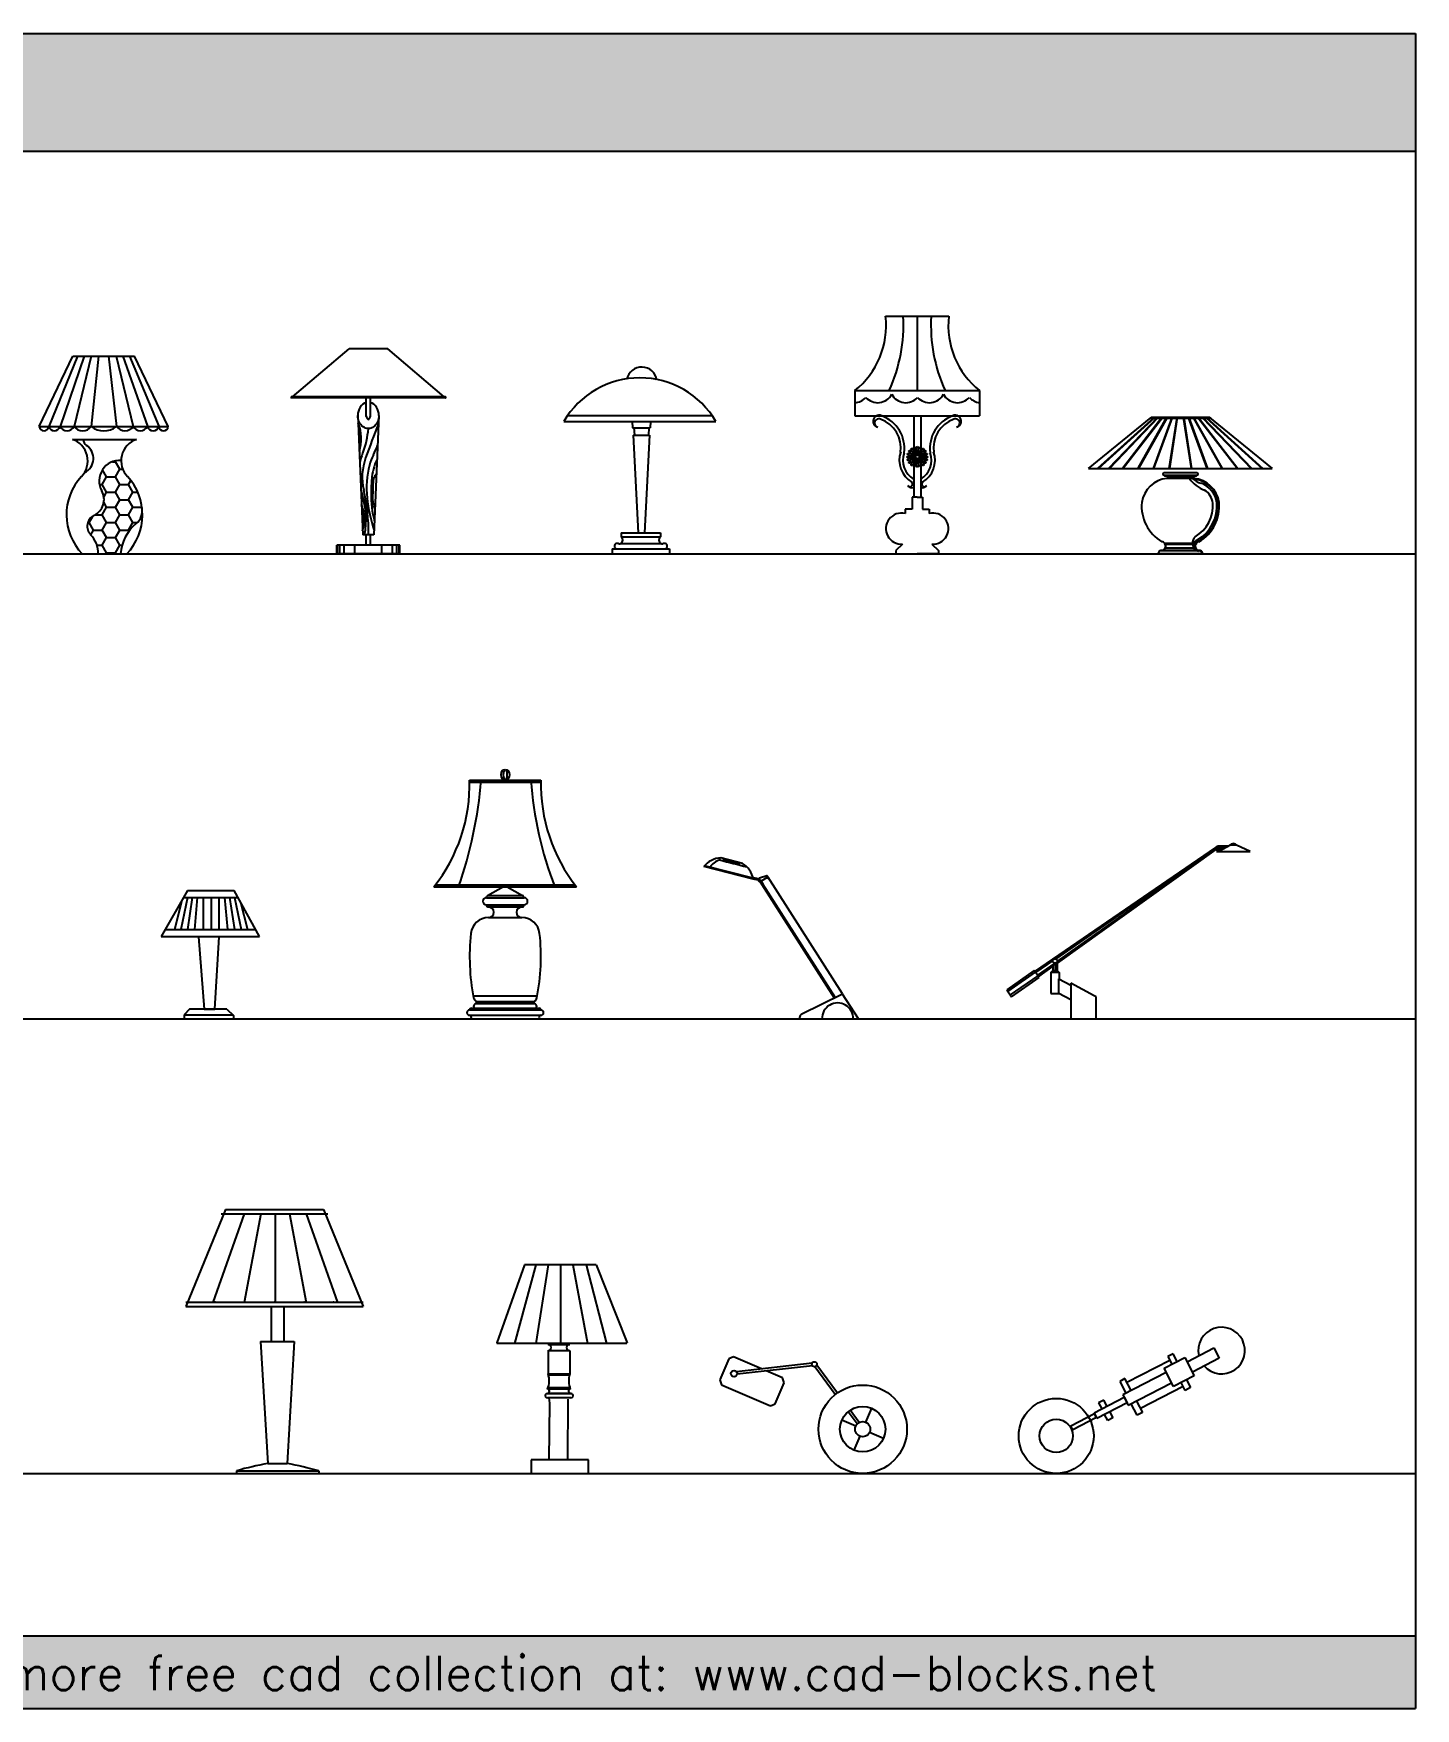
# Model space of a CAD drawing. Header units: millimetres. Extents: x 1445 to 13438, y 11474 to 16249.
# Drawn here: x 9498 to 13438, y 11474 to 16249 of the extents above; entities that cross this region are included whole.
import ezdxf

# ---------------------------------------------------------------- set-up
doc = ezdxf.new("R2010")
doc.units = ezdxf.units.MM
doc.linetypes.add('ACAD_ISO02W100', pattern=[15, 12, -3])
doc.layers.add('www.cad-blocks.net', color=7, linetype='Continuous')
doc.styles.get("Standard").update_dxf_attribs({"font": 'arial.ttf'})

# ---------------------------------------------------------------- blocks, each defined once
blk = doc.blocks.new('A$C254C206D')
for p, q in [((0, 363.6), (96.2, 563.6)), ((109.3, 563.6), (27.2, 363.6)), ((128.1, 563.6), (59.3, 363.6)), ((96.2, 563.6), (271.5, 563.6)), ((147.7, 563.6), (99.5, 363.6)), ((169.2, 563.6), (147.7, 363.6)), ((197.8, 563.6), (220, 363.7)), ((219.2, 563.7), (268.2, 363.9)), ((238.8, 563.8), (308.4, 364.1)), ((257.6, 563.9), (340.6, 364.2)), ((367.8, 363.6), (271.5, 563.6)), ((0, 363.6), (367.8, 363.6)), ((94.8, 326.7), (277.2, 326.7)), ((192.2, 219.8), (180.3, 240.4)), ((208.5, 263.1), (217.2, 263.1)), ((217.2, 263.1), (218.8, 266)), ((229.7, 241.4), (217.2, 263.1)), ((217.2, 219.8), (229.7, 241.4)), ((229.7, 241.4), (238.3, 241.4)), ((171.7, 198.1), (179.7, 198.1)), ((179.7, 198.1), (192.2, 219.8)), ((192.2, 176.5), (179.7, 198.1)), ((192.2, 219.8), (217.2, 219.8)), ((229.7, 198.1), (217.2, 219.8)), ((217.2, 176.5), (229.7, 198.1)), ((229.7, 198.1), (254.7, 198.1)), ((254.7, 198.1), (261.2, 209.5)), ((267.2, 176.5), (254.7, 198.1)), ((192.2, 133.2), (184, 147.3)), ((184.1, 162.5), (192.2, 176.5)), ((192.2, 176.5), (217.2, 176.5)), ((229.7, 154.8), (217.2, 176.5)), ((217.2, 133.2), (229.7, 154.8)), ((229.7, 154.8), (254.7, 154.8)), ((254.7, 154.8), (267.2, 176.5)), ((267.2, 133.2), (254.7, 154.8)), ((267.2, 176.5), (280.8, 176.5)), ((142.2, 89.9), (152.8, 108.3)), ((158.8, 111.5), (179.7, 111.5)), ((179.7, 111.5), (192.2, 133.2)), ((192.2, 89.9), (179.7, 111.5)), ((192.2, 133.2), (217.2, 133.2)), ((229.7, 111.5), (217.2, 133.2)), ((217.2, 89.9), (229.7, 111.5)), ((229.7, 111.5), (254.7, 111.5)), ((254.7, 111.5), (267.2, 133.2)), ((267.2, 89.9), (254.7, 111.5)), ((267.2, 133.2), (292.9, 133.2)), ((292.2, 133.2), (292.8, 134.3)), ((293.2, 131.4), (292.2, 133.2)), ((138.5, 89.9), (142.2, 89.9)), ((154.7, 68.2), (142.2, 89.9)), ((146.8, 54.6), (154.7, 68.2)), ((154.7, 68.2), (179.7, 68.2)), ((179.7, 68.2), (192.2, 89.9)), ((192.2, 46.6), (179.7, 68.2)), ((192.2, 89.9), (217.2, 89.9)), ((229.7, 68.2), (217.2, 89.9)), ((217.2, 46.6), (229.7, 68.2)), ((229.7, 68.2), (254.7, 68.2)), ((254.7, 68.2), (267.2, 89.9)), ((256.2, 65.6), (254.7, 68.2)), ((267.2, 89.9), (280.1, 89.9)), ((122.3, 0.3), (249.7, 0.3)), ((164.5, 24.9), (179.7, 24.9)), ((179.7, 24.9), (192.2, 46.6)), ((192.2, 3.3), (179.7, 24.9)), ((190.4, 0.3), (192.2, 3.3)), ((192.2, 46.6), (217.2, 46.6)), ((192.2, 3.3), (217.2, 3.3)), ((229.7, 24.9), (217.2, 46.6)), ((217.2, 3.3), (229.7, 24.9)), ((218.9, 0.3), (217.2, 3.3)), ((229.7, 24.9), (236, 24.9))]:
    blk.add_line(p, q)
at = {"linetype": 'ACAD_ISO02W100'}
for p, q in [((294.4, 110), (294.4, 110)), ((291.6, 80), (291.2, 80))]:
    blk.add_line(p, q, dxfattribs=at)
for centre, radius, start, end in [((13.6, 364.9), 13.7, 185.4457, 354.5543), ((43.3, 367.8), 16.6, 194.8907, 345.1093), ((79.4, 373.7), 22.5, 206.827, 333.173), ((123.6, 380.9), 29.7, 215.7359, 324.2641), ((184, 410.5), 59.3, 232.3578, 307.6422), ((244.1, 380.5), 29.3, 214.9367, 325.5443), ((288.3, 373.4), 22.2, 205.2838, 335.1972), ((324.5, 367.7), 16.4, 192.5418, 347.9391), ((354.2, 364.8), 13.6, 182.5515, 357.9295), ((73.8, 265.6), 64.6, 315.9484, 71.0715), ((144.3, 325.3), 18.5, 175.528, 237.3581), ((110.4, 272.4), 44.3, 294.9508, 57.3581), ((298.2, 265.6), 64.6, 108.9285, 224.0516), ((229.4, 208.3), 58.6, 85.844, 209.2964), ((238.6, 111.7), 161, 137.3329, 223.7702), ((133.4, 111.7), 161, 316.2298, 42.6671), ((134.8, 155.3), 49.9, 295.7731, 29.2964), ((171.6, 79), 34.8, 115.7731, 223.9557), ((246.7, 123.2), 47.2, 309.045, 10.1092), ((90.5, 0.8), 77.9, 359.4113, 43.9557), ((352.8, -7.6), 121.3, 129.045, 176.2468)]:
    blk.add_arc(centre, radius, start, end)
blk = doc.blocks.new('A$C08347B28')
for p, q in [((4.3, 448), (165.7, 585)), ((275.8, 585), (165.7, 585)), ((437.2, 448), (275.8, 585)), ((440.7, 448), (0.7, 448)), ((440.7, 445), (0.7, 445)), ((214.7, 392.5), (214.7, 445)), ((226.7, 392.5), (226.7, 445)), ((190.7, 395), (204.7, 55)), ((250.7, 395), (236.7, 55)), ((236.7, 55), (204.7, 55)), ((214.7, 25), (214.7, 55)), ((226.7, 25), (226.7, 55)), ((310.7, 25), (130.7, 25)), ((130.7, 0), (130.7, 25)), ((310.7, 0), (130.7, 0)), ((132.9, 0), (132.9, 25)), ((139.2, 0), (139.2, 25)), ((151.7, 0), (151.7, 25)), ((182.5, 0), (182.5, 25)), ((259, 0), (259, 25)), ((289.8, 0), (289.8, 25)), ((302.3, 0), (302.3, 25)), ((308.5, 0), (308.5, 25)), ((310.7, 0), (310.7, 25))]:
    blk.add_line(p, q)
for centre, radius, start, end in [((1.9, 446.5), 1.89, 127.408, 232.592), ((439.6, 446.5), 1.89, 307.408, 52.592), ((439.6, 446.5), 1.89, 307.408, 52.592), ((225.9, 393.3), 11.1, 183.9862, 230.6151), ((220.7, 386.5), 2.67, 223.354, 311.4846), ((215.6, 393.3), 11.1, 308.0113, 356.0138), ((83.5, 328.2), 117.1, 342.2282, 22.4876), ((-17.7, 375), 239, 338.426, 355.8864), ((4731.9, -1374), 4810.2, 158.7164, 159.9609), ((351.8, 228.8), 158.5, 158.426, 168.905), ((-72.6, 436.6), 344.2, 333.4202, 338.2998), ((364.6, 219), 161.4, 159.9609, 193.095), ((462.8, 188.7), 247.3, 164.8285, 186.6266), ((376, 212.2), 157.4, 153.4202, 164.8285), ((373.3, 204), 143.4, 152.9681, 176.4575), ((1192.3, 153.3), 964, 176.4575, 178.8307), ((385.1, 229), 191.7, 194.6151, 198.1467), ((-12.8, 98.6), 227, 348.9265, 18.1467), ((-314.8, 60.9), 536.1, 359.3658, 13.095), ((705.9, 216.9), 492.1, 186.6266, 197.7426), ((512, 167.1), 283.5, 178.8307, 195.1454), ((-3.4, 70.2), 216.6, 13.9389, 19.1274), ((110.3, 98.4), 99.4, 341.0039, 13.9389)]:
    blk.add_arc(centre, radius, start, end)
for start_param, end_param in [(3.342951, 4.712389), (7.853982, 9.22342)]:
    blk.add_ellipse((220.7, 395), major_axis=(0, -37.2), ratio=0.807071, start_param=start_param, end_param=end_param)
at = {"extrusion": (0, 0, -1)}
blk.add_ellipse((220.7, 395), major_axis=(0, 37.2), ratio=0.807071, start_param=1.570796, end_param=4.712389, dxfattribs=at)
blk.add_spline([(239.7, 127.7), (234.4, 148.4), (234.8, 190.9), (237.4, 217.7), (243.9, 229.2)], degree=3)
blk = doc.blocks.new('A$C781E69C9')
for p, q in [((12.2, 394.6), (421.3, 394.6)), ((0, 377.9), (433.5, 377.9)), ((195.3, 377.5), (196.3, 360)), ((196.3, 360), (245.9, 360)), ((197.6, 339), (244.7, 339)), ((197.6, 339), (212, 60.5)), ((199.6, 360.5), (201.5, 339.2)), ((244.7, 339), (230.2, 60.5)), ((242.7, 360.1), (241.5, 338.8)), ((246.9, 377.5), (245.9, 360)), ((163.8, 60.6), (163.8, 48.6)), ((163.8, 60.5), (275.7, 60.5)), ((163.8, 48.6), (275.7, 48.6)), ((275.7, 60.6), (275.7, 48.6)), ((137.8, 14.3), (301.6, 14.3)), ((137.8, 14.3), (137.8, 0)), ((162.9, 30.3), (276.6, 30.3)), ((301.6, 14.3), (301.6, 0))]:
    blk.add_line(p, q)
at = {"linetype": 'Continuous'}
for centre, radius, start, end in [((222.5, 489.6), 43.5, 8.0747, 168.988), ((216.8, 251.3), 251, 30.2863, 149.7137)]:
    blk.add_arc(centre, radius, start, end, dxfattribs=at)
for centre, radius, start, end in [((157.1, 39.8), 11.1, 271.3578, 53.1361), ((282.3, 39.8), 11.1, 126.8639, 268.6422), ((152.4, 22.3), 8.05, 51.9764, 274.9229), ((287, 22.3), 8.05, 265.0771, 128.0236)]:
    blk.add_arc(centre, radius, start, end)
blk = doc.blocks.new('A$C2704570B')
at = {"linetype": 'ByBlock'}
for p, q in [((87.7, 677.8), (267.7, 677.8)), ((177.7, 677.8), (177.7, 465.8)), ((0, 465.8), (0, 393.8)), ((0, 465.8), (355.4, 465.8)), ((355.4, 465.8), (355.4, 393.8)), ((0, 393.8), (355.4, 393.8)), ((167.7, 393.8), (167.7, 161.8)), ((187.7, 393.8), (187.7, 161.8)), ((163, 161.8), (163, 128)), ((177.7, 161.8), (163, 161.8)), ((177.7, 161.8), (192.4, 161.8)), ((192.4, 161.8), (192.4, 128)), ((143.3, 128), (143.3, 115.3)), ((163, 128), (143.3, 128)), ((192.4, 128), (212.1, 128)), ((212.1, 128), (212.1, 115.3)), ((136.2, 28.1), (116.5, 9.8)), ((116.5, 9.8), (116.5, 0)), ((116.5, 0), (177.7, 0)), ((238.9, 0), (177.7, 0)), ((219.2, 28.1), (238.9, 9.8)), ((238.9, 9.8), (238.9, 0))]:
    blk.add_line(p, q, dxfattribs=at)
blk.add_circle((178.3, 276.9), 5.18, dxfattribs=at)
for centre, radius, start, end in [((-149.3, 651.7), 238.4, 308.7706, 6.2807), ((-311.1, 652.7), 449.6, 335.4395, 3.1987), ((666.5, 652.7), 449.6, 176.8013, 204.5605), ((504.7, 651.7), 238.4, 173.7193, 231.2294), ((-2.5, 476.6), 45.2, 273.1151, 318.3363), ((65.1, 476.6), 45.2, 221.6637, 332.1512), ((145.1, 476.6), 45.2, 207.8488, 318.3363), ((212.7, 476.6), 45.2, 221.6637, 332.1512), ((292.6, 476.6), 45.2, 207.8488, 318.3363), ((360.2, 476.6), 45.2, 221.6637, 263.8788), ((69.1, 378.5), 17.2, 62.501, 258.5021), ((68.4, 373.4), 12.1, 64.9404, 256.5694), ((43.3, 301.8), 87.9, 352.0988, 69.8912), ((43.3, 301.8), 97.9, 352.0988, 69.8912), ((312, 301.8), 97.9, 110.1088, 187.9012), ((312, 301.8), 87.9, 110.1088, 187.9012), ((286.3, 378.5), 17.2, 281.4979, 117.499), ((286.9, 373.4), 12.1, 283.4306, 115.0596), ((199.8, 267.7), 73, 160.8442, 239.3105), ((199.8, 267.7), 63, 160.8442, 239.3105), ((155.6, 267.7), 63, 300.6895, 19.1558), ((155.6, 267.7), 73, 300.6895, 19.1558), ((157, 199.5), 7.77, 212.5763, 43.9567), ((164, 206.1), 17.3, 218.4635, 282.4724), ((191.4, 206.1), 17.3, 257.5276, 321.5365), ((198.4, 199.5), 7.77, 136.0433, 327.4237), ((132.7, 72.3), 44.3, 76.1933, 274.5803), ((222.7, 72.3), 44.3, 265.4197, 103.8067)]:
    blk.add_arc(centre, radius, start, end, dxfattribs=at)
for centre, major_axis in [((161.7, 282.3), (-11.7, 3.8)), ((164.2, 287.1), (-9.95, 7.23)), ((168, 291), (-7.23, 9.95)), ((172.9, 293.5), (-3.8, 11.7)), ((178.3, 294.3), (0, 12.3)), ((183.7, 293.5), (3.8, 11.7)), ((188.6, 291), (7.23, 9.95)), ((192.4, 287.1), (9.95, 7.23)), ((194.9, 282.3), (11.7, 3.8)), ((160.8, 276.9), (-12.3, 0)), ((161.7, 271.5), (-11.7, -3.8)), ((164.2, 266.6), (-9.95, -7.23)), ((168, 262.7), (-7.23, -9.95)), ((172.9, 260.3), (-3.8, -11.7)), ((178.3, 259.4), (0, -12.3)), ((183.7, 260.3), (3.8, -11.7)), ((188.6, 262.7), (7.23, -9.95)), ((192.4, 266.6), (9.95, -7.23)), ((194.9, 271.5), (11.7, -3.8)), ((195.8, 276.9), (12.3, 0))]:
    blk.add_ellipse(centre, major_axis=major_axis, ratio=0.263155, dxfattribs=at)
blk = doc.blocks.new('A$C30AF2109')
for p, q in [((0, 162.8), (119.2, 259.7)), ((124.8, 259.7), (17.7, 162.8)), ((125.5, 258.9), (19.2, 162.8)), ((131.5, 259.7), (38.5, 162.8)), ((132.2, 259), (39.9, 162.8)), ((139.9, 259.7), (65, 162.8)), ((140.7, 259), (66.3, 162.8)), ((148.6, 260.2), (94.1, 163.3)), ((149.5, 259.7), (95, 162.8)), ((233.3, 257.6), (116.7, 257.6)), ((232.7, 258.2), (117.3, 258.2)), ((230.9, 259.7), (119.2, 259.7)), ((158.4, 259.7), (123, 162.8)), ((159.4, 259.3), (124.1, 162.8)), ((168.1, 259.7), (153.2, 162.8)), ((169.1, 259.5), (154.2, 162.8)), ((180.3, 259.5), (195.1, 162.6)), ((181.3, 259.7), (196.1, 162.8)), ((190, 259.3), (225.4, 162.4)), ((190.9, 259.7), (226.3, 162.8)), ((199, 259.2), (253.5, 162.3)), ((199.9, 259.7), (254.3, 162.8)), ((208.6, 259), (283.6, 162.2)), ((209.4, 259.7), (284.3, 162.8)), ((217.2, 259), (310.1, 162.1)), ((217.9, 259.7), (310.9, 162.8)), ((223.9, 258.9), (331, 162)), ((224.5, 259.7), (331.7, 162.8)), ((350, 162.8), (230.9, 259.7)), ((0, 162.8), (349.3, 162.8)), ((143.9, 154.6), (206.1, 154.6)), ((143.9, 149.6), (206.1, 149.6)), ((144.9, 148.6), (205.2, 148.6)), ((200.5, 143.7), (149.5, 143.7)), ((200.5, 144.7), (150.4, 144.7)), ((217.1, 0), (132.9, 0)), ((136.6, 6.5), (213.4, 6.5)), ((141.7, 7), (208.3, 7)), ((144.9, 20.3), (205.1, 20.3)), ((145.4, 18.8), (204.6, 18.8)), ((146.3, 11.5), (203.8, 11.5)), ((146.5, 12), (203.6, 12))]:
    blk.add_line(p, q)
for centre, radius, start, end in [((154.7, 90.2), 53.8, 95.5359, 171.4779), ((143.9, 152.1), 2.52, 90, 270), ((144.9, 149.1), 0.504, 90, 270), ((150.4, 144.2), 0.504, 90, 270), ((145.9, 148.5), 6, 320.6246, 0.7137), ((240, 176.3), 58, 214.2502, 250.7916), ((232.8, 188.6), 57.4, 231.488, 250.8996), ((204.1, 148.5), 6, 179.2863, 219.3754), ((212, 169.7), 28.6, 245.6152, 260.9603), ((200.5, 144.2), 0.504, 270, 90), ((195.4, 90.2), 53.8, 8.5221, 84.4641), ((195.4, 90.2), 52.7, 8.5221, 79.7759), ((205.2, 149.1), 0.504, 270, 90), ((206.1, 152.1), 2.52, 270, 90), ((199.7, 92), 44.7, 7.1493, 71.1991), ((180.3, 91.2), 79.1, 174.9362, 239.2522), ((169.8, 91.2), 67, 299.4727, 4.9577), ((169.8, 91.2), 74.5, 300.8903, 4.9577), ((169.8, 91.2), 78, 300.7478, 5.0638), ((169.8, 91.2), 79.1, 300.7478, 5.0638), ((202.7, 92.8), 34, 6.2048, 57.6999), ((215.8, 20.5), 18, 136.5095, 228.3975), ((138.7, 1), 5.88, 72.2362, 189.9863), ((138.5, 14.9), 8.48, 40.3135, 80.7076), ((138.5, 14.9), 8.48, 283.8255, 27.421), ((145.6, 19.7), 0.925, 133.3638, 280.8927), ((212.2, 16.3), 11.7, 110.9561, 235.2184), ((211.6, 14.9), 9.49, 99.2924, 256.1745), ((211.6, 14.9), 8.48, 99.2924, 256.1745), ((204.5, 19.7), 0.925, 259.1073, 46.6362), ((211.3, 1), 5.88, 350.0137, 107.7638), ((211.3, 1), 4.87, 350.0137, 107.7638)]:
    blk.add_arc(centre, radius, start, end)
blk = doc.blocks.new('A$C4A2A3D5E')
at = {"xscale": 1.5, "yscale": 1.5, "zscale": 1.5}
blk.add_blockref('A$C30AF2109', (0, 0), dxfattribs=at)
blk = doc.blocks.new('A$C4AB46AA6')
for p, q in [((75, 365.8), (0, 234.8)), ((59, 337.8), (38, 254.8)), ((75, 345.8), (56, 254.8)), ((63.5, 345.8), (219.1, 345.8)), ((75, 365.8), (208, 365.8)), ((89, 345.8), (75, 254.8)), ((103, 345.8), (95, 254.8)), ((120.5, 345.8), (120.5, 254.8)), ((142.5, 345.8), (142.5, 254.8)), ((164.5, 345.8), (164.5, 254.8)), ((181, 345.8), (189, 254.8)), ((195, 345.8), (209, 254.8)), ((281, 234.8), (208, 365.8)), ((209, 345.8), (228, 254.8)), ((226.2, 333.2), (246, 254.8)), ((11.5, 254.8), (269.9, 254.8)), ((0, 234.8), (281, 234.8)), ((107, 233.8), (123, 27.8)), ((153, 27.8), (166, 233.8)), ((81, 27.8), (66, 11.1)), ((66, 11.1), (207, 11.1)), ((66, 11.1), (66, 0)), ((188, 27.8), (81, 27.8)), ((123, 27.8), (153, 27.8)), ((188, 27.8), (207, 10.1)), ((207, 10.1), (207, 0))]:
    blk.add_line(p, q)
blk = doc.blocks.new('A$C62F83A9E')
for p, q in [((101.6, 681), (304.9, 681)), ((101.7, 674.9), (304.8, 674.9)), ((4.7, 382.2), (401.8, 382.2)), ((0, 376.1), (406.6, 376.1)), ((149.6, 345.6), (256.9, 345.6)), ((198.2, 376.1), (152.8, 350.9)), ((155.7, 351.7), (252.4, 351.7)), ((208.4, 376.1), (252.4, 351.7)), ((149.6, 325.2), (256.9, 325.2)), ((155.7, 319.1), (250.8, 319.1)), ((155.7, 288.7), (250.8, 288.7)), ((111.8, 66.1), (294.8, 66.1)), ((121, 49.2), (285.5, 49.2)), ((101.6, 25.4), (304.9, 25.4)), ((101.6, 10.2), (304.9, 10.2)), ((101.6, 0), (304.9, 0)), ((106.7, 30.5), (299.8, 30.5)), ((120.6, 44.3), (286, 44.3))]:
    blk.add_line(p, q)
for centre, radius, start, end in [((-373.8, 670.1), 475.6, 321.8137, 1.3164), ((-1111.5, 786.1), 1250.7, 340.8632, 355.1797), ((1321.6, 755.9), 1048.2, 184.0963, 201.2443), ((780.3, 670.1), 475.6, 178.6836, 218.1863), ((149.6, 335.4), 10.2, 90, 270), ((155.7, 345.6), 6.1, 90, 180), ((250.2, 345.3), 6.72, 2.194, 70.931), ((256.9, 335.4), 10.2, 270, 90), ((155.7, 237.8), 50.8, 90, 173.8402), ((155.7, 325.2), 6.1, 180, 270), ((155.7, 303.9), 15.2, 270, 90), ((250.8, 303.9), 15.2, 90, 270), ((250.8, 325.2), 6.1, 270, 0), ((250.8, 237.8), 50.8, 6.1598, 90), ((716.1, 177.4), 614.4, 173.8402, 191.0007), ((-309.5, 177.4), 614.4, 348.9993, 6.1598), ((132.4, 66.1), 20.3, 197.0177, 236.0504), ((118.9, 46.9), 3.09, 302.5912, 47.8645), ((287.6, 46.9), 3.09, 132.1355, 237.4088), ((274.2, 66.1), 20.3, 303.9496, 342.9823), ((101.6, 17.8), 7.62, 90, 270), ((106.7, 25.4), 5.08, 90, 180), ((101.6, 5.1), 5.08, 270, 90), ((118.2, 35.6), 5.08, 144.8197, 270), ((127.1, 30.5), 15.2, 114.9987, 151.7857), ((279.5, 30.5), 15.2, 31.6941, 65.0013), ((288.3, 35.6), 5.08, 270, 35.1803), ((299.8, 25.4), 5.08, 0, 90), ((304.9, 5.1), 5.08, 90, 270), ((304.9, 17.8), 7.62, 270, 90)]:
    blk.add_arc(centre, radius, start, end)
for ratio in [0.7956, 0.321365]:
    blk.add_ellipse((203.3, 696.2), major_axis=(0, 15.2), ratio=ratio)
blk = doc.blocks.new('A$C63D91ED7')
for p, q in [((140.9, 398.3), (0, 434.3)), ((140.4, 400.9), (1.7, 436.4)), ((44.1, 458.7), (44.3, 455.5)), ((44.3, 455.5), (45.4, 453.1)), ((110.2, 443.3), (48.6, 459.1)), ((56.8, 457), (55.3, 451.2)), ((57.6, 450.6), (55.3, 451.2)), ((59.1, 456.4), (57.6, 450.6)), ((63.8, 455.2), (62.3, 449.4)), ((64.6, 448.8), (62.3, 449.4)), ((66.1, 454.6), (64.6, 448.8)), ((70.7, 453.4), (69.2, 447.6)), ((71.6, 447), (69.2, 447.6)), ((73.1, 452.8), (71.6, 447)), ((77.7, 451.6), (76.2, 445.8)), ((78.5, 445.2), (76.2, 445.8)), ((80, 451), (78.5, 445.2)), ((84.7, 449.8), (83.2, 444)), ((85.5, 443.4), (83.2, 444)), ((87, 449.2), (85.5, 443.4)), ((91.7, 448), (90.2, 442.2)), ((92.5, 441.6), (90.2, 442.2)), ((94, 447.5), (92.5, 441.6)), ((98.6, 446.3), (97.1, 440.5)), ((99.5, 439.9), (97.1, 440.5)), ((101, 445.7), (99.5, 439.9)), ((155.5, 395.4), (140.9, 398.3)), ((156.2, 398.9), (141.6, 401.8)), ((179.5, 407.7), (159.1, 400.8)), ((166, 382.3), (160.2, 391.4)), ((180.6, 403.1), (163.1, 392.5)), ((169.1, 384.2), (163.6, 392.8)), ((169.1, 384.2), (166, 382.3)), ((373, 59.1), (166.5, 382.6)), ((375, 60.4), (168.6, 383.9)), ((186.4, 398.6), (180.6, 403.1)), ((395.1, 71.7), (182.6, 404.7))]:
    blk.add_line(p, q)
at = {"linetype": 'Continuous'}
for p, q in [((395.8, 70.6), (277.3, 12.4)), ((440.9, 0), (395.8, 70.6))]:
    blk.add_line(p, q, dxfattribs=at)
for centre, radius in [((159.4, 395.6), 1.7), ((180.3, 405.5), 0.899)]:
    blk.add_circle(centre, radius)
for centre, radius, start, end in [((52, 392.3), 66.8, 92.9049, 141.0356), ((57.5, 408.1), 46.5, 105.0717, 148.7405), ((24911.1, 97380.1), 100065.7, 255.611599, 255.657378), ((75.2, 386.4), 66.8, 10.2529, 58.3836), ((160, 396.1), 4.73, 101.2787, 310.1347), ((180.3, 405.5), 2.37, 275.7018, 110.5689), ((381.5, 0.6), 44.7, 359.1673, 180.8327)]:
    blk.add_arc(centre, radius, start, end)
blk.add_arc((283.6, 3.6), 10.8, 125.3943, 199.4136, dxfattribs=at)
blk = doc.blocks.new('A$C486A626A')
at = {"linetype": 'ByBlock'}
for p, q in [((80.4, 135.5), (596.6, 488.9)), ((596.6, 487.8), (139.3, 170.7)), ((143.5, 163.6), (596.7, 484.3)), ((596.7, 483.1), (143.7, 158.6)), ((596.6, 488.9), (596.6, 487.8)), ((596.7, 484.3), (596.6, 487.8)), ((596.7, 489), (601.2, 492)), ((596.7, 487.5), (601.2, 489)), ((596.7, 483), (596.7, 489)), ((601.2, 483), (596.7, 484.5)), ((601.2, 480), (596.7, 483)), ((604.8, 480.1), (598.2, 477)), ((630.6, 492), (601.2, 492)), ((601.2, 492), (601.2, 480)), ((601.2, 489), (625, 489)), ((601.2, 483), (611.6, 483)), ((601.2, 480), (604.4, 480)), ((604.4, 480), (604.8, 480.1)), ((638.4, 495), (604.7, 477)), ((637.2, 495), (630.5, 491.9)), ((630.5, 491.9), (630.6, 492)), ((637.2, 495), (640.2, 498)), ((655.2, 495), (637.2, 495)), ((640.2, 498), (646.2, 501)), ((652.2, 498), (640.2, 498)), ((646.2, 501), (652.2, 498)), ((652.2, 498), (655.2, 495)), ((694.2, 477), (655.2, 495)), ((598.2, 477), (694.2, 477)), ((82.9, 131.8), (131.7, 165.6)), ((137.1, 159.1), (88.1, 124.4)), ((131.7, 150), (90.7, 120.7)), ((131.7, 165), (131.9, 166.6)), ((131.9, 163.4), (131.7, 165)), ((140.7, 157.8), (131.7, 151.6)), ((131.7, 150), (131.7, 138)), ((131.9, 166.6), (132.5, 168)), ((132.5, 162), (131.9, 163.4)), ((132.5, 168), (133.5, 169.3)), ((133.5, 160.8), (132.5, 162)), ((133.5, 169.3), (134.7, 170.2)), ((134.7, 159.8), (133.5, 160.8)), ((134.7, 170.2), (136.2, 170.8)), ((136.2, 159.3), (134.7, 159.8)), ((134.7, 138), (134.7, 153.6)), ((136.2, 170.8), (137.7, 171)), ((137.7, 159), (136.2, 159.3)), ((137.7, 171), (139.3, 170.8)), ((139.3, 159.3), (137.7, 159)), ((139.3, 170.7), (139.3, 170.8)), ((139.3, 170.8), (140.7, 170.2)), ((140.7, 159.8), (139.3, 159.3)), ((140.7, 170.2), (141.9, 169.3)), ((141.9, 160.8), (140.7, 159.8)), ((140.7, 157.8), (143.7, 160.1)), ((140.7, 138), (140.7, 157.8)), ((141.9, 169.3), (142.9, 168)), ((142.9, 162), (141.9, 160.8)), ((142.9, 168), (143.5, 166.6)), ((143.5, 163.4), (142.9, 162)), ((143.5, 166.6), (143.7, 165)), ((143.7, 165), (143.5, 163.4)), ((143.7, 158.6), (143.7, 138)), ((78.6, 137.9), (0, 82.9)), ((3.5, 78), (82.1, 133)), ((88.9, 123.2), (10.3, 68.2)), ((13.8, 63.2), (92.4, 118.3)), ((92.4, 118.3), (78.6, 137.9)), ((81.4, 133.9), (80.4, 135.5)), ((125.7, 132), (131.7, 138)), ((125.7, 132), (125.7, 72)), ((149.7, 132), (125.7, 132)), ((131.7, 138), (143.7, 138)), ((143.7, 138), (149.7, 132)), ((148.4, 114), (183.3, 96)), ((148.4, 72), (148.4, 114)), ((149.7, 132), (149.7, 113.3)), ((182.7, 102), (182.7, 96.3)), ((249.8, 65.4), (182.7, 102)), ((183.3, 96), (183.3, 54)), ((0, 82.9), (13.8, 63.2)), ((125.7, 72), (148.4, 72)), ((183.3, 54), (148.4, 72)), ((182.7, 54.4), (182.7, 0)), ((254.7, 62.8), (249.8, 65.4)), ((254.7, 0), (254.7, 62.8)), ((182.7, 0), (254.7, 0))]:
    blk.add_line(p, q, dxfattribs=at)
blk = doc.blocks.new('A$C6A0C78BD')
for p, q in [((113.8, 752.3), (0, 476.1)), ((166.4, 740.3), (77.7, 487.6)), ((100.9, 740.3), (405.3, 740.3)), ((113.8, 752.3), (392.5, 752.3)), ((214.3, 740.3), (166.4, 487.6)), ((255.1, 740.3), (255.1, 488.1)), ((295.9, 740.3), (343.8, 487.6)), ((343.7, 740.3), (432.5, 487.6)), ((392.5, 752.3), (506.2, 476.1)), ((0, 488.1), (506.2, 488.1)), ((0, 476.1), (506.2, 476.1)), ((205.1, 476.1), (301.1, 476.1)), ((225.4, 476.2), (280.7, 476.2)), ((243.6, 476.1), (243.6, 375.7)), ((279.6, 476.1), (279.6, 375.7)), ((213.6, 375.7), (309.6, 375.7)), ((213.6, 375.7), (233.9, 28.1)), ((309.6, 375.7), (289.4, 28.1)), ((145.1, 7.5), (145.1, 0)), ((145.1, 7.5), (379.5, 7.5)), ((233.9, 28.1), (289.2, 28.1)), ((379.5, 7.5), (379.5, 0))]:
    blk.add_line(p, q)
for centre, radius, start, end in [((386.7, -835.1), 876.6, 100.0427, 106.0011), ((97.4, -1024.1), 1069.5, 74.7091, 79.6716)]:
    blk.add_arc(centre, radius, start, end)
for p in [(84.4, 488.1), (168.7, 488.1), (253.1, 488.1), (337.5, 488.1), (421.9, 488.1)]:
    blk.add_point(p)
blk = doc.blocks.new('A$C0D4B5909')
for p, q in [((79.6, 594.5), (0, 371.8)), ((111.7, 594.2), (50.9, 370.5)), ((283.4, 594.2), (79.5, 594.2)), ((146.9, 594.2), (111.7, 370.5)), ((182, 594.2), (182, 370.5)), ((217.2, 594.2), (258.7, 370.5)), ((255.5, 594.2), (313.1, 370.5)), ((283.3, 594.5), (372.4, 371.8)), ((0.2, 372.5), (0.2, 370.9)), ((0.2, 370.9), (371.4, 370.9)), ((146.5, 349.7), (146.5, 283.7)), ((146.7, 367.9), (146.7, 367.9)), ((146.7, 367.9), (208.5, 367.9)), ((208.5, 349.7), (146.7, 349.7)), ((146.7, 349.7), (146.7, 349.7)), ((208.3, 349.7), (208.3, 283.7)), ((371.4, 370.9), (371.4, 374.3)), ((145.4, 241), (209.7, 241)), ((208.3, 243.6), (146.4, 243.6)), ((146.5, 283.7), (206.9, 283.7)), ((208.3, 280.1), (147.7, 280.1)), ((144.7, 228.1), (211.5, 228.1)), ((211.5, 228.1), (144.7, 228.1)), ((211.5, 215.1), (144.7, 215.1)), ((149.8, 38.8), (151.2, 200.4)), ((151.2, 200.4), (150, 215.1)), ((202.5, 38.8), (204, 211.5)), ((98.2, 38.8), (98.2, 0)), ((261.9, 38.8), (98.2, 38.8)), ((98.2, 0), (261.9, 0)), ((261.9, 0), (261.9, 38.8))]:
    blk.add_line(p, q)
for centre, radius, start, end in [((146.1, 358.8), 9.12, 270, 90), ((208.5, 358.8), 9.12, 90, 270), ((144.3, 234.4), 6.46, 269.8031, 90.4623), ((86, 264.1), 63.8, 338.0155, 17.9866), ((211, 234.6), 6.46, 101.0831, 270.1969), ((269.1, 264.1), 63.8, 162.0134, 201.9845), ((211, 234.6), 6.46, 89.6157, 90.3843), ((144.5, 221.6), 6.46, 89.5377, 270.1969), ((211.5, 221.6), 6.46, 269.8031, 90.4623)]:
    blk.add_arc(centre, radius, start, end)
blk = doc.blocks.new('A$C3E3F2067')
at = {"linetype": 'ByBlock'}
for p, q in [((25.7, 326.2), (0, 266.8)), ((39.9, 331.9), (25.7, 326.2)), ((118.9, 297.8), (39.9, 331.9)), ((263.4, 313.8), (48, 289.9)), ((264.2, 306.7), (49.8, 282.9)), ((178.7, 272), (132.2, 292)), ((329.7, 224.9), (270.9, 303.8)), ((335.5, 229.2), (276.6, 308.1)), ((0, 266.8), (5.6, 252.6)), ((5.6, 252.6), (144.5, 192.6)), ((158.6, 198.3), (184.3, 257.8)), ((184.3, 257.8), (178.7, 272)), ((144.5, 192.6), (158.6, 198.3)), ((388, 134.6), (348.3, 151.7)), ((392.2, 140.9), (366.3, 175.7)), ((398, 145.2), (372, 180)), ((416.4, 145.8), (433.5, 185.5)), ((399.3, 106.2), (382.1, 66.5)), ((427.6, 117.4), (467.3, 100.3))]:
    blk.add_line(p, q, dxfattribs=at)
for centre, radius in [((40.9, 284.4), 9), ((270, 311), 7.2), ((407.8, 126), 126), ((407.8, 126), 64.8), ((407.8, 126), 21.6)]:
    blk.add_circle(centre, radius, dxfattribs=at)
blk = doc.blocks.new('A$C0AF91338')
for p, q in [((440, 340.9), (425.1, 333.3)), ((451.5, 318.7), (440, 340.9)), ((479.9, 318.4), (556.2, 357.8)), ((556.2, 357.8), (571.5, 328.3)), ((420.6, 287.7), (297.2, 224)), ((430.9, 322.1), (308.6, 259)), ((414.5, 299.6), (473.8, 330.2)), ((441.3, 247.6), (414.5, 299.6)), ((425.1, 333.3), (436.6, 311)), ((473.8, 330.2), (500.6, 278.3)), ((571.5, 328.3), (495.2, 288.9)), ((302.8, 270.1), (288, 262.4)), ((288, 262.4), (305.6, 228.3)), ((320.5, 236), (302.8, 270.1)), ((312.5, 194.4), (435.9, 258.2)), ((469.2, 248), (346.9, 184.8)), ((500.6, 278.3), (441.3, 247.6)), ((475, 236.8), (463.5, 259.1)), ((489.8, 244.5), (475, 236.8)), ((478.3, 266.7), (489.8, 244.5)), ((214.8, 172.7), (300.8, 217.1)), ((308.9, 201.3), (223, 156.9)), ((242.5, 209.2), (227.7, 201.6)), ((227.7, 201.6), (236.8, 184.3)), ((251.9, 191), (242.5, 209.2)), ((297.2, 224), (312.5, 194.4)), ((300.8, 217.1), (308.9, 201.3)), ((337.8, 166), (320.9, 198.8)), ((335.7, 206.4), (352.7, 173.6)), ((148.8, 135.6), (216, 170.4)), ((222.1, 159.4), (154.6, 124.5)), ((223, 156.9), (214.8, 172.7)), ((216, 170.4), (222.1, 159.4)), ((254, 150.7), (245.1, 167.7)), ((268.8, 158.3), (254, 150.7)), ((259, 176.3), (268.8, 158.3)), ((352.7, 173.6), (337.8, 166)), ((154.6, 124.5), (148.8, 135.6))]:
    blk.add_line(p, q)
for radius in [106.9, 47.5]:
    blk.add_circle((106.9, 106.9), radius)
blk.add_arc((578.5, 350.2), 66.4, 221.4926, 192.5177)
blk = doc.blocks.new('FORMAT')
at = {"layer": 'www.cad-blocks.net', "true_color": 0x546d8e}
h = blk.add_hatch(color=155, dxfattribs=at)
h.set_gradient(color1=(68, 68, 68), color2=(84, 109, 142), tint=1)
h.paths.add_polyline_path([(2638, 16249.4), (2638, 15914.1), (13438.4, 15914.1), (13438.4, 16249.4)])
h = blk.add_hatch(color=155, dxfattribs=at)
h.set_gradient(color1=(68, 68, 68), color2=(84, 109, 142), tint=1)
h.paths.add_polyline_path([(2638, 11680.4), (2638, 11473.7), (13438.4, 11473.7), (13438.4, 11680.4)])
at = {"layer": 'www.cad-blocks.net', "color": 155, "true_color": 0x546d8e}
for p, q in [((2638, 16249.4), (13438.4, 16249.4)), ((13438.4, 16249.4), (13438.4, 11473.7)), ((2638, 15914.1), (13438.4, 15914.1)), ((2638, 14765.4), (13438.4, 14765.4)), ((2638, 13439.9), (13438.4, 13439.9)), ((2638, 12144), (13438.4, 12144)), ((2638, 11680.4), (13438.4, 11680.4)), ((2638, 11473.7), (13438.4, 11473.7))]:
    blk.add_line(p, q, dxfattribs=at)
at = {"layer": 'www.cad-blocks.net', "insert": (8743.6, 11624), "char_height": 98.28, "attachment_point": 1}
blk.add_mtext_dynamic_manual_height_columns('{\\Fsimplex|c0;\\C255;\\c16777215;download more free cad collection at: www.cad-blocks.net}', width=45138.163, gutter_width=12.5, heights=[0], dxfattribs=at)

msp = doc.modelspace()

# ---------------------------------------------------------------- block references
for name, p in [('A$C2704570B', (11840, 14765.4)), ('A$C08347B28', (10232.3, 14765.4)), ('A$C254C206D', (9514.7, 14765.4)), ('A$C781E69C9', (11010.2, 14765.4)), ('A$C4A2A3D5E', (12505.7, 14765.4)), ('A$C62F83A9E', (10640, 13439.9)), ('A$C63D91ED7', (11409.4, 13439.9)), ('A$C486A626A', (12272.9, 13439.9)), ('A$C4AB46AA6', (9862, 13439.9)), ('A$C6A0C78BD', (9932.2, 12144)), ('A$C0D4B5909', (10818.9, 12144)), ('A$C0AF91338', (12307.1, 12144)), ('A$C3E3F2067', (11454.6, 12144))]:
    msp.add_blockref(name, p)
at = {"layer": 'www.cad-blocks.net'}
msp.add_blockref('FORMAT', (0, 0), dxfattribs=at)

doc.saveas('drawing.dxf')
